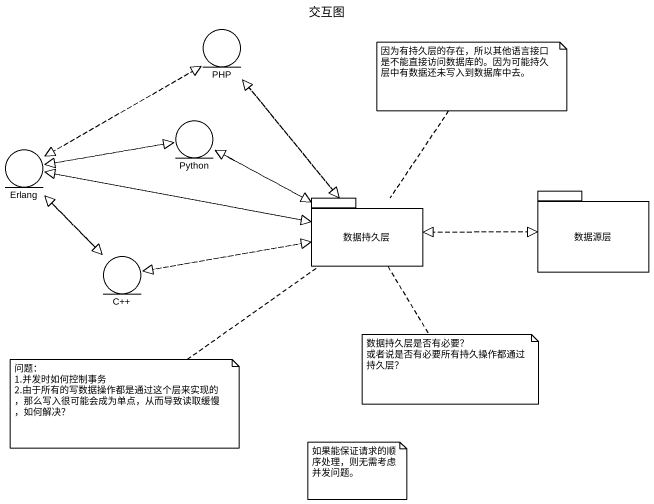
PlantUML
@startuml
title 交互图
entity PHP
entity Erlang
entity Python
package 数据持久层 {
}
package 数据源层 {
}
entity "C++" as C
PHP ..|> Erlang
PHP ..|> 数据持久层
Erlang .up.|> PHP
Erlang .right.|> Python
Erlang .right.|> 数据持久层
Erlang ..|> C
Python .left.|> Erlang
Python .right.|> 数据持久层
数据持久层 .up.|> PHP
数据持久层 .left.|> Erlang
数据持久层 .left.|> Python
数据持久层 .right.|> 数据源层
数据持久层 .left.|> C
数据源层 .left.|> 数据持久层
C .up.|> Erlang
C .right.|> 数据持久层
note top of 数据持久层 : 因为有持久层的存在，所以其他语言接口是不能直接访问数据库的。因为可能持久层中有数据还未写入到数据库中去。
note bottom of 数据持久层
  数据持久层是否有必要？
  或者说是否有必要所有持久操作都通过持久层？
end note
note bottom of 数据持久层
  问题：
  1.并发时如何控制事务
  2.由于所有的写数据操作都是通过这个层来实现的，那么写入很可能会成为单点，从而导致读取缓慢，如何解决？
end note
note as N4
  如果能保证请求的顺序处理，则无需考虑并发问题。
end note
@enduml
